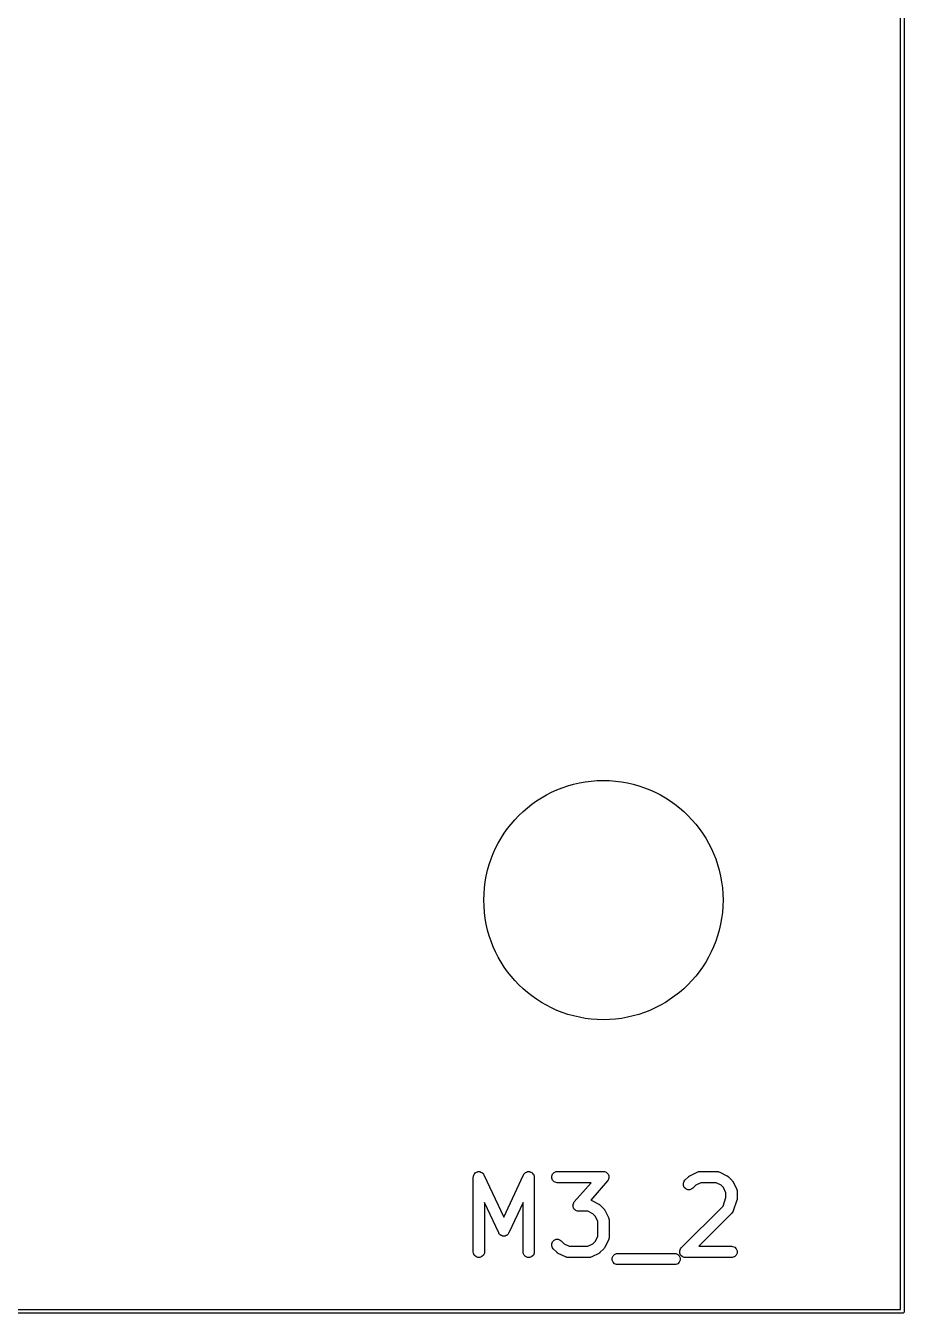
# Model space of a CAD drawing. Header units: inches. Extents: x 4.13 to 6.29, y -4.64 to -3.05.
# Drawn here: x 5.828 to 6.29, y -4.637 to -3.959 of the extents above; entities that cross this region are included whole.
import ezdxf

# ---------------------------------------------------------------- set-up
doc = ezdxf.new("R2010")
doc.units = ezdxf.units.IN
doc.header["$MEASUREMENT"] = 0
doc.layers.add('F.Silkscreen', color=41, linetype='CONTINUOUS', true_color=0xf2eda1)

msp = doc.modelspace()

# ---------------------------------------------------------------- linework, layer by layer
at = {"layer": 'F.Silkscreen', "linetype": 'CONTINUOUS'}
for p, q in [((6.28839, -4.63484), (6.28839, -3.05217)), ((6.29035, -3.05118), (6.29035, -4.63583)), ((6.06332, -4.56515), (6.06336, -4.56477)), ((6.06332, -4.60452), (6.06332, -4.56515)), ((6.06335, -4.5647), (6.06337, -4.56466)), ((6.06336, -4.56477), (6.06335, -4.5647)), ((6.06337, -4.56466), (6.06338, -4.56457)), ((6.06338, -4.56457), (6.06357, -4.5641)), ((6.06357, -4.5641), (6.06375, -4.56362)), ((6.06375, -4.56362), (6.06379, -4.56357)), ((6.06379, -4.56357), (6.06382, -4.56351)), ((6.06382, -4.56351), (6.06418, -4.56315)), ((6.06418, -4.56315), (6.06453, -4.56277)), ((6.06453, -4.56277), (6.06459, -4.56274)), ((6.06459, -4.56274), (6.06463, -4.5627)), ((6.06463, -4.5627), (6.06511, -4.5625)), ((6.06511, -4.5625), (6.06557, -4.56228)), ((6.06557, -4.56228), (6.06564, -4.56228)), ((6.06564, -4.56228), (6.0657, -4.56225)), ((6.0657, -4.56225), (6.06621, -4.56225)), ((6.06621, -4.56225), (6.06672, -4.56223)), ((6.06672, -4.56223), (6.06678, -4.56225)), ((6.06678, -4.56225), (6.06685, -4.56225)), ((6.06685, -4.56225), (6.06732, -4.56245)), ((6.06732, -4.56245), (6.0678, -4.56263)), ((6.0678, -4.56263), (6.06785, -4.56267)), ((6.06785, -4.56267), (6.06791, -4.5627)), ((6.06791, -4.5627), (6.06828, -4.56306)), ((6.06828, -4.56306), (6.06865, -4.5634)), ((6.06865, -4.5634), (6.0687, -4.56348)), ((6.0687, -4.56348), (6.06873, -4.56351)), ((6.06873, -4.56351), (6.06875, -4.56357)), ((6.06875, -4.56357), (6.06895, -4.5639)), ((6.06895, -4.5639), (6.0794, -4.58629)), ((6.0794, -4.58629), (6.08984, -4.5639)), ((6.08984, -4.5639), (6.09004, -4.56357)), ((6.09004, -4.56357), (6.09006, -4.56351)), ((6.09006, -4.56351), (6.09009, -4.56348)), ((6.09009, -4.56348), (6.09014, -4.5634)), ((6.09014, -4.5634), (6.09052, -4.56306)), ((6.09052, -4.56306), (6.09088, -4.5627)), ((6.09088, -4.5627), (6.09094, -4.56267)), ((6.09094, -4.56267), (6.09099, -4.56263)), ((6.09099, -4.56263), (6.09147, -4.56245)), ((6.09147, -4.56245), (6.09194, -4.56225)), ((6.09194, -4.56225), (6.09201, -4.56225)), ((6.09201, -4.56225), (6.09207, -4.56223)), ((6.09207, -4.56223), (6.09258, -4.56225)), ((6.09258, -4.56225), (6.0931, -4.56225)), ((6.0931, -4.56225), (6.09316, -4.56228)), ((6.09316, -4.56228), (6.09322, -4.56228)), ((6.09322, -4.56228), (6.09369, -4.5625)), ((6.09369, -4.5625), (6.09416, -4.5627)), ((6.09416, -4.5627), (6.09421, -4.56274)), ((6.09421, -4.56274), (6.09427, -4.56277)), ((6.09427, -4.56277), (6.09461, -4.56315)), ((6.09461, -4.56315), (6.09497, -4.56351)), ((6.09497, -4.56351), (6.095, -4.56357)), ((6.095, -4.56357), (6.09504, -4.56362)), ((6.09504, -4.56362), (6.09522, -4.5641)), ((6.09522, -4.5641), (6.09542, -4.56457)), ((6.09542, -4.56457), (6.09542, -4.56466)), ((6.09542, -4.56466), (6.09544, -4.5647)), ((6.09544, -4.5647), (6.09544, -4.56477)), ((6.09544, -4.56477), (6.09547, -4.56515)), ((6.09547, -4.56515), (6.09547, -4.60452)), ((6.10462, -4.56457), (6.10506, -4.56351)), ((6.10462, -4.56573), (6.10462, -4.56457)), ((6.10506, -4.56679), (6.10462, -4.56573)), ((6.10506, -4.56351), (6.10588, -4.5627)), ((6.10588, -4.56761), (6.10506, -4.56679)), ((6.10588, -4.5627), (6.10694, -4.56225)), ((6.10694, -4.56805), (6.10588, -4.56761)), ((6.10694, -4.56225), (6.10752, -4.5622)), ((6.10752, -4.5681), (6.10694, -4.56805)), ((6.10752, -4.5622), (6.13189, -4.5622)), ((6.12538, -4.5681), (6.10752, -4.5681)), ((6.11654, -4.5782), (6.12538, -4.5681)), ((6.13411, -4.56709), (6.12518, -4.5773)), ((6.13189, -4.5622), (6.13219, -4.56223)), ((6.13219, -4.56223), (6.13227, -4.56222)), ((6.13227, -4.56222), (6.13233, -4.56224)), ((6.13233, -4.56224), (6.13247, -4.56225)), ((6.13247, -4.56225), (6.13291, -4.56244)), ((6.13291, -4.56244), (6.13336, -4.56259)), ((6.13336, -4.56259), (6.13344, -4.56266)), ((6.13344, -4.56266), (6.13353, -4.5627)), ((6.13353, -4.5627), (6.13387, -4.56303)), ((6.13387, -4.56303), (6.13423, -4.56335)), ((6.13429, -4.56685), (6.13411, -4.56709)), ((6.13423, -4.56335), (6.13427, -4.56344)), ((6.13427, -4.56344), (6.13434, -4.56351)), ((6.13434, -4.56679), (6.13429, -4.56685)), ((6.13434, -4.56351), (6.13453, -4.56395)), ((6.13437, -4.56674), (6.13434, -4.56679)), ((6.13445, -4.56662), (6.13437, -4.56674)), ((6.1346, -4.56617), (6.13445, -4.56662)), ((6.13453, -4.56395), (6.13474, -4.56438)), ((6.13479, -4.56573), (6.1346, -4.56617)), ((6.13474, -4.56438), (6.13475, -4.56448)), ((6.13475, -4.56448), (6.13479, -4.56457)), ((6.13479, -4.56457), (6.13479, -4.56505)), ((6.13479, -4.56505), (6.13482, -4.56553)), ((6.13482, -4.56553), (6.13479, -4.56563)), ((6.13479, -4.56563), (6.13479, -4.56573)), ((6.17399, -4.56832), (6.17443, -4.56726)), ((6.17399, -4.56948), (6.17399, -4.56832)), ((6.17443, -4.56726), (6.1748, -4.56681)), ((6.1748, -4.56681), (6.17667, -4.56494)), ((6.17667, -4.56494), (6.1769, -4.56475)), ((6.1769, -4.56475), (6.17695, -4.56469)), ((6.17695, -4.56469), (6.17704, -4.56464)), ((6.17704, -4.56464), (6.17712, -4.56457)), ((6.17712, -4.56457), (6.17719, -4.56454)), ((6.17719, -4.56454), (6.17744, -4.56438)), ((6.17744, -4.56438), (6.18119, -4.56251)), ((6.18321, -4.5681), (6.18051, -4.56945)), ((6.18119, -4.56251), (6.18173, -4.5623)), ((6.18173, -4.5623), (6.18183, -4.56229)), ((6.18183, -4.56229), (6.18193, -4.56225)), ((6.18193, -4.56225), (6.18251, -4.5622)), ((6.18251, -4.5622), (6.19188, -4.5622)), ((6.19119, -4.5681), (6.18321, -4.5681)), ((6.19388, -4.56945), (6.19119, -4.5681)), ((6.19188, -4.5622), (6.19246, -4.56225)), ((6.19246, -4.56225), (6.19256, -4.56229)), ((6.19256, -4.56229), (6.19266, -4.5623)), ((6.19266, -4.5623), (6.1932, -4.56251)), ((6.1932, -4.56251), (6.19695, -4.56438)), ((6.19695, -4.56438), (6.1972, -4.56454)), ((6.1972, -4.56454), (6.19727, -4.56457)), ((6.19727, -4.56457), (6.19735, -4.56464)), ((6.19735, -4.56464), (6.19744, -4.56469)), ((6.19744, -4.56469), (6.19749, -4.56475)), ((6.19749, -4.56475), (6.19772, -4.56494)), ((6.19772, -4.56494), (6.19959, -4.56681)), ((6.19959, -4.56681), (6.19978, -4.56704)), ((6.19978, -4.56704), (6.19984, -4.56709)), ((6.19984, -4.56709), (6.1999, -4.56718)), ((6.1999, -4.56718), (6.19996, -4.56726)), ((6.19996, -4.56726), (6.19999, -4.56733)), ((6.19999, -4.56733), (6.20015, -4.56758)), ((6.20015, -4.56758), (6.20202, -4.57133)), ((6.17443, -4.57054), (6.17399, -4.56948)), ((6.17524, -4.57135), (6.17443, -4.57054)), ((6.17631, -4.5718), (6.17524, -4.57135)), ((6.17746, -4.5718), (6.17631, -4.5718)), ((6.17852, -4.57135), (6.17746, -4.5718)), ((6.17897, -4.57099), (6.17852, -4.57135)), ((6.18051, -4.56945), (6.17897, -4.57099)), ((6.19508, -4.57065), (6.19388, -4.56945)), ((6.19643, -4.57335), (6.19508, -4.57065)), ((6.19643, -4.57592), (6.19643, -4.57335)), ((6.20202, -4.57133), (6.20223, -4.57187)), ((6.20223, -4.57187), (6.20224, -4.57198)), ((6.20224, -4.57198), (6.20228, -4.57207)), ((6.20228, -4.57207), (6.20233, -4.57265)), ((6.20233, -4.57265), (6.20233, -4.5764)), ((6.07672, -4.59452), (6.06923, -4.57846)), ((6.06923, -4.57846), (6.06923, -4.60452)), ((6.08957, -4.57846), (6.08207, -4.59452)), ((6.08957, -4.60452), (6.08957, -4.57846)), ((6.11584, -4.57977), (6.11587, -4.57967)), ((6.11587, -4.58024), (6.11584, -4.57977)), ((6.11587, -4.57957), (6.11605, -4.57913)), ((6.11587, -4.57967), (6.11587, -4.57957)), ((6.11587, -4.58072), (6.11587, -4.58024)), ((6.11591, -4.58082), (6.11587, -4.58072)), ((6.11592, -4.58092), (6.11591, -4.58082)), ((6.11613, -4.58135), (6.11592, -4.58092)), ((6.11605, -4.57913), (6.11621, -4.57867)), ((6.11631, -4.58179), (6.11613, -4.58135)), ((6.11621, -4.57867), (6.11629, -4.57856)), ((6.11629, -4.57856), (6.11631, -4.57851)), ((6.11631, -4.57851), (6.11637, -4.57845)), ((6.11638, -4.58186), (6.11631, -4.58179)), ((6.11637, -4.57845), (6.11654, -4.5782)), ((6.11643, -4.58195), (6.11638, -4.58186)), ((6.11679, -4.58226), (6.11643, -4.58195)), ((6.11713, -4.5826), (6.11679, -4.58226)), ((6.12518, -4.5773), (6.12571, -4.57751)), ((6.12571, -4.57751), (6.12946, -4.57938)), ((6.12946, -4.57938), (6.12971, -4.57954)), ((6.12971, -4.57954), (6.12978, -4.57957)), ((6.12978, -4.57957), (6.12986, -4.57963)), ((6.12986, -4.57963), (6.12995, -4.57969)), ((6.12995, -4.57969), (6.13, -4.57975)), ((6.13, -4.57975), (6.13023, -4.57994)), ((6.13023, -4.57994), (6.1321, -4.58181)), ((6.1321, -4.58181), (6.13229, -4.58204)), ((6.13229, -4.58204), (6.13235, -4.58209)), ((6.13235, -4.58209), (6.1324, -4.58218)), ((6.1324, -4.58218), (6.13247, -4.58226)), ((6.13247, -4.58226), (6.1325, -4.58233)), ((6.1325, -4.58233), (6.13266, -4.58258)), ((6.17292, -4.60243), (6.19493, -4.58043)), ((6.19493, -4.58043), (6.19643, -4.57592)), ((6.20218, -4.57733), (6.20031, -4.58296)), ((6.20225, -4.57705), (6.20218, -4.57733)), ((6.20228, -4.57698), (6.20225, -4.57705)), ((6.20229, -4.57687), (6.20228, -4.57698)), ((6.20231, -4.57677), (6.20229, -4.57687)), ((6.20233, -4.5764), (6.20231, -4.57669)), ((6.20231, -4.57669), (6.20231, -4.57677)), ((6.11722, -4.58264), (6.11713, -4.5826)), ((6.11729, -4.58271), (6.11722, -4.58264)), ((6.11775, -4.58286), (6.11729, -4.58271)), ((6.11819, -4.58304), (6.11775, -4.58286)), ((6.11833, -4.58306), (6.11819, -4.58304)), ((6.11838, -4.58308), (6.11833, -4.58306)), ((6.11846, -4.58307), (6.11838, -4.58308)), ((6.11877, -4.5831), (6.11846, -4.58307)), ((6.12369, -4.5831), (6.11877, -4.5831)), ((6.12639, -4.58445), (6.12369, -4.5831)), ((6.12759, -4.58565), (6.12639, -4.58445)), ((6.12894, -4.58834), (6.12759, -4.58565)), ((6.12894, -4.59632), (6.12894, -4.58834)), ((6.13266, -4.58258), (6.13453, -4.58633)), ((6.13453, -4.58633), (6.13474, -4.58687)), ((6.13474, -4.58687), (6.13475, -4.58697)), ((6.13475, -4.58697), (6.13479, -4.58707)), ((6.13479, -4.58707), (6.13484, -4.58765)), ((6.13484, -4.58765), (6.13484, -4.59702)), ((6.19959, -4.58411), (6.18214, -4.60157)), ((6.19996, -4.58366), (6.19959, -4.58411)), ((6.2, -4.58357), (6.19996, -4.58366)), ((6.20007, -4.58349), (6.2, -4.58357)), ((6.20031, -4.58296), (6.20007, -4.58349)), ((6.07685, -4.59473), (6.07672, -4.59452)), ((6.07687, -4.5948), (6.07685, -4.59473)), ((6.07692, -4.59485), (6.07687, -4.5948)), ((6.07702, -4.59502), (6.07692, -4.59485)), ((6.07735, -4.59532), (6.07702, -4.59502)), ((6.07765, -4.59565), (6.07735, -4.59532)), ((6.07777, -4.59571), (6.07765, -4.59565)), ((6.07787, -4.5958), (6.07777, -4.59571)), ((6.07829, -4.59595), (6.07787, -4.5958)), ((6.07869, -4.59614), (6.07829, -4.59595)), ((6.08051, -4.59595), (6.0801, -4.59614)), ((6.08093, -4.5958), (6.08051, -4.59595)), ((6.08102, -4.59571), (6.08093, -4.5958)), ((6.08114, -4.59565), (6.08102, -4.59571)), ((6.08145, -4.59532), (6.08114, -4.59565)), ((6.08178, -4.59502), (6.08145, -4.59532)), ((6.08187, -4.59485), (6.08178, -4.59502)), ((6.08192, -4.5948), (6.08187, -4.59485)), ((6.08195, -4.59473), (6.08192, -4.5948)), ((6.08207, -4.59452), (6.08195, -4.59473)), ((6.07882, -4.59615), (6.07869, -4.59614)), ((6.07895, -4.59619), (6.07882, -4.59615)), ((6.0794, -4.59617), (6.07895, -4.59619)), ((6.07984, -4.59619), (6.0794, -4.59617)), ((6.07997, -4.59615), (6.07984, -4.59619)), ((6.0801, -4.59614), (6.07997, -4.59615)), ((6.10462, -4.60019), (6.10506, -4.59913)), ((6.10462, -4.60135), (6.10462, -4.60019)), ((6.10506, -4.60241), (6.10462, -4.60135)), ((6.10506, -4.59913), (6.10588, -4.59832)), ((6.10543, -4.60286), (6.10506, -4.60241)), ((6.10588, -4.59832), (6.10694, -4.59787)), ((6.10694, -4.59787), (6.10809, -4.59787)), ((6.10809, -4.59787), (6.10916, -4.59832)), ((6.10916, -4.59832), (6.10961, -4.59868)), ((6.10961, -4.59868), (6.11114, -4.60022)), ((6.11114, -4.60022), (6.11384, -4.60157)), ((6.11384, -4.60157), (6.12369, -4.60157)), ((6.12369, -4.60157), (6.12639, -4.60022)), ((6.12639, -4.60022), (6.12759, -4.59902)), ((6.12759, -4.59902), (6.12894, -4.59632)), ((6.13229, -4.60263), (6.1321, -4.60286)), ((6.13235, -4.60258), (6.13229, -4.60263)), ((6.1324, -4.60249), (6.13235, -4.60258)), ((6.13247, -4.60241), (6.1324, -4.60249)), ((6.1325, -4.60234), (6.13247, -4.60241)), ((6.13266, -4.60209), (6.1325, -4.60234)), ((6.13453, -4.59834), (6.13266, -4.60209)), ((6.13474, -4.5978), (6.13453, -4.59834)), ((6.13475, -4.5977), (6.13474, -4.5978)), ((6.13479, -4.5976), (6.13475, -4.5977)), ((6.13484, -4.59702), (6.13479, -4.5976)), ((6.17255, -4.60288), (6.17292, -4.60243)), ((6.18214, -4.60157), (6.19938, -4.60157)), ((6.19938, -4.60157), (6.19996, -4.60162)), ((6.19996, -4.60162), (6.20102, -4.60207)), ((6.20102, -4.60207), (6.20184, -4.60288)), ((6.06338, -4.6051), (6.06332, -4.60452)), ((6.06382, -4.60616), (6.06338, -4.6051)), ((6.06463, -4.60698), (6.06382, -4.60616)), ((6.0657, -4.60742), (6.06463, -4.60698)), ((6.06685, -4.60742), (6.0657, -4.60742)), ((6.06791, -4.60698), (6.06685, -4.60742)), ((6.06873, -4.60616), (6.06791, -4.60698)), ((6.06917, -4.6051), (6.06873, -4.60616)), ((6.06923, -4.60452), (6.06917, -4.6051)), ((6.08962, -4.6051), (6.08957, -4.60452)), ((6.09006, -4.60616), (6.08962, -4.6051)), ((6.09088, -4.60698), (6.09006, -4.60616)), ((6.09194, -4.60742), (6.09088, -4.60698)), ((6.0931, -4.60742), (6.09194, -4.60742)), ((6.09416, -4.60698), (6.0931, -4.60742)), ((6.09497, -4.60616), (6.09416, -4.60698)), ((6.09542, -4.6051), (6.09497, -4.60616)), ((6.09547, -4.60452), (6.09542, -4.6051)), ((6.1073, -4.60473), (6.10543, -4.60286)), ((6.10753, -4.60492), (6.1073, -4.60473)), ((6.10758, -4.60498), (6.10753, -4.60492)), ((6.10767, -4.60503), (6.10758, -4.60498)), ((6.10775, -4.6051), (6.10767, -4.60503)), ((6.10782, -4.60513), (6.10775, -4.6051)), ((6.10807, -4.60529), (6.10782, -4.60513)), ((6.11182, -4.60716), (6.10807, -4.60529)), ((6.11236, -4.60737), (6.11182, -4.60716)), ((6.11247, -4.60738), (6.11236, -4.60737)), ((6.11257, -4.60742), (6.11247, -4.60738)), ((6.11314, -4.60747), (6.11257, -4.60742)), ((6.12439, -4.60747), (6.11314, -4.60747)), ((6.12497, -4.60742), (6.12439, -4.60747)), ((6.12506, -4.60738), (6.12497, -4.60742)), ((6.12517, -4.60737), (6.12506, -4.60738)), ((6.12571, -4.60716), (6.12517, -4.60737)), ((6.12946, -4.60529), (6.12571, -4.60716)), ((6.12971, -4.60513), (6.12946, -4.60529)), ((6.12978, -4.6051), (6.12971, -4.60513)), ((6.12986, -4.60503), (6.12978, -4.6051)), ((6.12995, -4.60498), (6.12986, -4.60503)), ((6.13, -4.60492), (6.12995, -4.60498)), ((6.13023, -4.60473), (6.13, -4.60492)), ((6.1321, -4.60286), (6.13023, -4.60473)), ((6.13649, -4.60769), (6.13693, -4.60663)), ((6.13649, -4.60885), (6.13649, -4.60769)), ((6.13693, -4.60991), (6.13649, -4.60885)), ((6.13693, -4.60663), (6.13775, -4.60581)), ((6.13775, -4.60581), (6.13881, -4.60537)), ((6.13881, -4.60537), (6.13939, -4.60532)), ((6.13939, -4.60532), (6.16939, -4.60532)), ((6.16939, -4.60532), (6.16996, -4.60537)), ((6.16996, -4.60537), (6.17103, -4.60581)), ((6.17103, -4.60581), (6.17184, -4.60663)), ((6.17184, -4.60663), (6.17228, -4.60769)), ((6.17228, -4.60885), (6.17184, -4.60991)), ((6.17211, -4.60394), (6.17255, -4.60288)), ((6.17211, -4.6051), (6.17211, -4.60394)), ((6.17255, -4.60616), (6.17211, -4.6051)), ((6.17228, -4.60769), (6.17228, -4.60885)), ((6.17337, -4.60698), (6.17255, -4.60616)), ((6.17443, -4.60742), (6.17337, -4.60698)), ((6.17501, -4.60747), (6.17443, -4.60742)), ((6.19938, -4.60747), (6.17501, -4.60747)), ((6.19996, -4.60742), (6.19938, -4.60747)), ((6.20102, -4.60698), (6.19996, -4.60742)), ((6.20184, -4.60616), (6.20102, -4.60698)), ((6.20184, -4.60288), (6.20228, -4.60394)), ((6.20228, -4.6051), (6.20184, -4.60616)), ((6.20228, -4.60394), (6.20228, -4.6051)), ((6.13775, -4.61073), (6.13693, -4.60991)), ((6.13881, -4.61117), (6.13775, -4.61073)), ((6.13939, -4.61122), (6.13881, -4.61117)), ((6.16939, -4.61122), (6.13939, -4.61122)), ((6.16996, -4.61117), (6.16939, -4.61122)), ((6.17103, -4.61073), (6.16996, -4.61117)), ((6.17184, -4.60991), (6.17103, -4.61073)), ((4.13484, -4.63484), (6.28839, -4.63484)), ((6.29028, -4.6362), (6.28975, -4.63674)), ((6.29035, -4.63583), (6.29028, -4.6362)), ((6.28937, -4.63681), (4.13386, -4.63681)), ((6.28975, -4.63674), (6.28937, -4.63681))]:
    msp.add_line(p, q, dxfattribs=at)
at = {"layer": 'F.Silkscreen'}
msp.add_circle((6.13189, -4.41929), 0.06299, dxfattribs=at)
msp.add_circle((6.13189, -4.41929), 0.06299, dxfattribs=at)
msp.add_circle((6.13189, -4.41929), 0.06299, dxfattribs=at)

doc.saveas('drawing.dxf')
